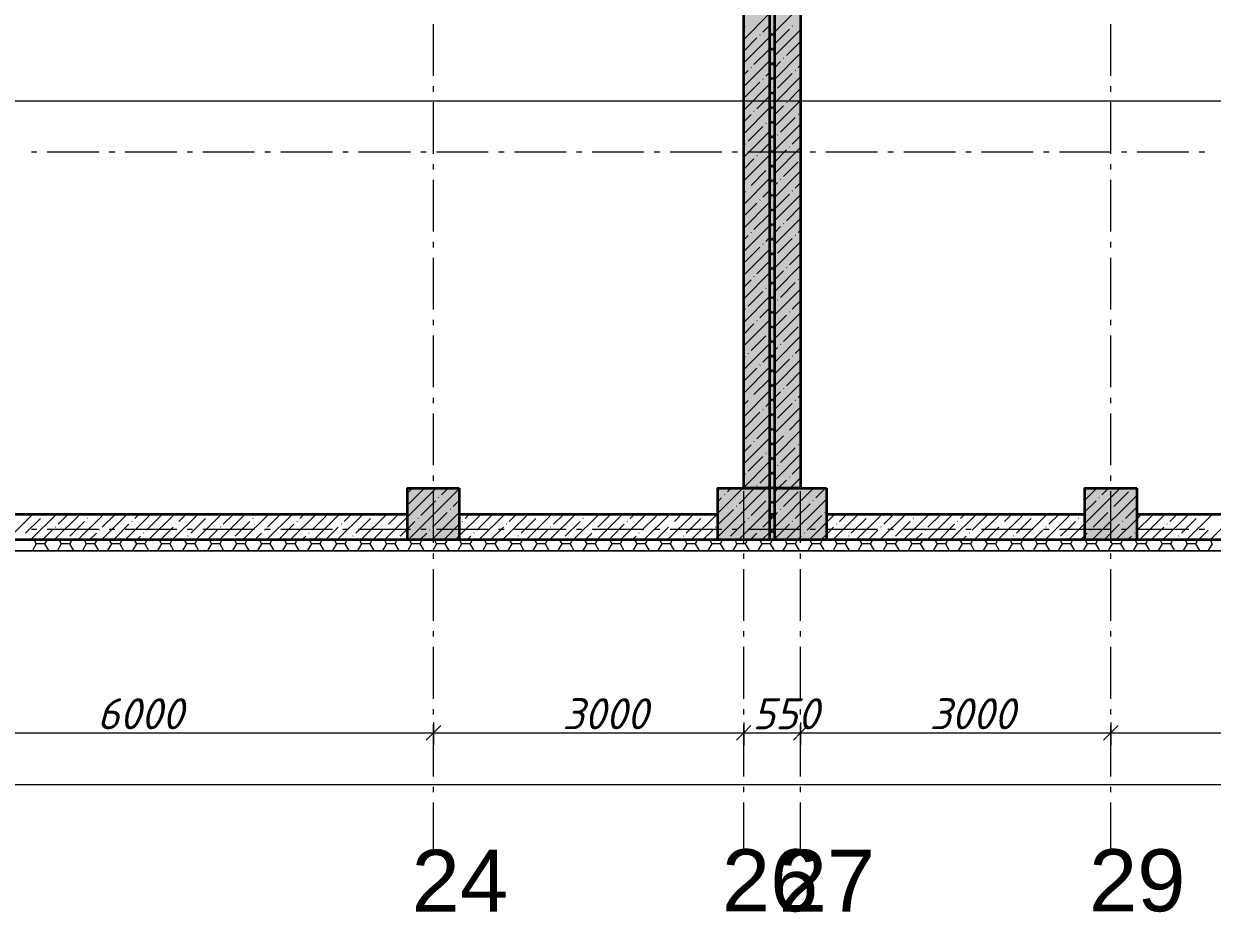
# Model space of a CAD drawing. Header units: millimetres. Extents: x -81576 to 1046824, y -248937 to 691537.
# Drawn here: x 130033 to 141525, y 532220 to 540815 of the extents above; entities that cross this region are included whole.
import ezdxf

# ---------------------------------------------------------------- set-up
doc = ezdxf.new("R2010")
doc.units = ezdxf.units.MM
doc.layers.add('PDF _Геометрия', color=7, linetype='Continuous', true_color=0x1d1d1d)
doc.layers.add('PDF _Сплошная заливка', color=7, linetype='Continuous', true_color=0xffffff)
doc.layers.add('PDF _Текст', color=7, linetype='Continuous')
doc.styles.add('PDF ArialMT', font='arial.ttf')
doc.styles.add('PDF ISOCPEUR Italic', font='isocpeui.ttf')

msp = doc.modelspace()

# ---------------------------------------------------------------- hatches: boundary and pattern name
at = {"layer": 'PDF _Сплошная заливка', "true_color": 0x636466, "transparency": 33554559}
for points in [[(137294.5, 535821.5), (137294.5, 543821.5), (137244.5, 543821.5), (137244.5, 535821.5)], [(137244.5, 536321.5), (137244.5, 543321.5), (136994.5, 543321.5), (136994.5, 536321.5)], [(137544.5, 536321.5), (137544.5, 543321.5), (137294.5, 543321.5), (137294.5, 536321.5)], [(133744.5, 535821.5), (134244.5, 535821.5), (134244.5, 536321.5), (133744.5, 536321.5)], [(136744.5, 535821.5), (137244.5, 535821.5), (137244.5, 536321.5), (136744.5, 536321.5)], [(137294.5, 535821.5), (137794.5, 535821.5), (137794.5, 536321.5), (137294.5, 536321.5)], [(140294.5, 535821.5), (140794.5, 535821.5), (140794.5, 536321.5), (140294.5, 536321.5)]]:
    msp.add_hatch(color=251, dxfattribs=at).paths.add_polyline_path(points)

# ---------------------------------------------------------------- linework, layer by layer
at = {"layer": 'PDF _Геометрия', "color": 7, "lineweight": 13}
for points in [[(96392.5, 555781.6), (96392.5, 535719.5), (175144.5, 535719.5)], [(175144.5, 535711.5), (96494.5, 535711.5)]]:
    msp.add_lwpolyline(points, dxfattribs=at)
at = {"layer": 'PDF _Геометрия', "color": 7, "lineweight": 9}
for points in [[(96492.5, 555781.6), (96492.5, 535819.5), (175144.5, 535819.5)], [(96494.5, 555781.6), (96494.5, 535821.5), (175144.5, 535821.5)], [(133994.5, 540309.6), (133994.5, 540809.6)], [(136994.5, 540309.6), (136994.5, 540809.6)], [(137544.5, 540309.6), (137544.5, 540809.6)], [(140544.5, 540309.6), (140544.5, 540809.6)], [(133994.5, 540156.7), (133994.5, 540209.6)], [(136994.5, 540156.7), (136994.5, 540209.6)], [(137544.5, 540156.7), (137544.5, 540209.6)], [(140544.5, 540156.7), (140544.5, 540209.6)], [(133994.5, 539556.7), (133994.5, 540056.7)], [(136994.5, 539556.7), (136994.5, 540056.7)], [(137544.5, 539556.7), (137544.5, 540056.7)], [(140544.5, 539556.7), (140544.5, 540056.7)], [(130159.4, 539571.5), (130106.5, 539571.5)], [(130759.4, 539571.5), (130259.4, 539571.5)], [(130912.4, 539571.5), (130859.4, 539571.5)], [(131512.4, 539571.5), (131012.4, 539571.5)], [(131665.3, 539571.5), (131612.4, 539571.5)], [(132265.3, 539571.5), (131765.3, 539571.5)], [(132418.2, 539571.5), (132365.3, 539571.5)], [(133018.2, 539571.5), (132518.2, 539571.5)], [(133171.1, 539571.5), (133118.2, 539571.5)], [(133771.1, 539571.5), (133271.1, 539571.5)], [(133924, 539571.5), (133871.1, 539571.5)], [(134524, 539571.5), (134024, 539571.5)], [(134676.9, 539571.5), (134624, 539571.5)], [(135276.9, 539571.5), (134776.9, 539571.5)], [(135429.9, 539571.5), (135377, 539571.5)], [(136029.9, 539571.5), (135529.9, 539571.5)], [(136182.8, 539571.5), (136129.9, 539571.5)], [(136782.8, 539571.5), (136282.8, 539571.5)], [(136935.7, 539571.5), (136882.8, 539571.5)], [(137535.7, 539571.5), (137035.7, 539571.5)], [(137688.6, 539571.5), (137635.7, 539571.5)], [(138288.6, 539571.5), (137788.6, 539571.5)], [(138441.5, 539571.5), (138388.6, 539571.5)], [(139041.5, 539571.5), (138541.5, 539571.5)], [(139194.5, 539571.5), (139141.5, 539571.5)], [(139794.5, 539571.5), (139294.5, 539571.5)], [(139947.4, 539571.5), (139894.5, 539571.5)], [(140547.4, 539571.5), (140047.4, 539571.5)], [(140700.3, 539571.5), (140647.4, 539571.5)], [(141300.3, 539571.5), (140800.3, 539571.5)], [(141453.2, 539571.5), (141400.3, 539571.5)], [(133994.5, 539403.7), (133994.5, 539456.7)], [(136994.5, 539403.7), (136994.5, 539456.7)], [(137544.5, 539403.7), (137544.5, 539456.7)], [(140544.5, 539403.7), (140544.5, 539456.7)], [(133994.5, 538803.7), (133994.5, 539303.7)], [(136994.5, 538803.7), (136994.5, 539303.7)], [(137544.5, 538803.7), (137544.5, 539303.7)], [(140544.5, 538803.7), (140544.5, 539303.7)], [(133994.5, 538650.8), (133994.5, 538703.7)], [(136994.5, 538650.8), (136994.5, 538703.7)], [(137544.5, 538650.8), (137544.5, 538703.7)], [(140544.5, 538650.8), (140544.5, 538703.7)], [(133994.5, 538050.8), (133994.5, 538550.8)], [(136994.5, 538050.8), (136994.5, 538550.8)], [(137544.5, 538050.8), (137544.5, 538550.8)], [(140544.5, 538050.8), (140544.5, 538550.8)], [(133994.5, 537897.9), (133994.5, 537950.8)], [(136994.5, 537897.9), (136994.5, 537950.8)], [(137544.5, 537897.9), (137544.5, 537950.8)], [(140544.5, 537897.9), (140544.5, 537950.8)], [(133994.5, 537297.9), (133994.5, 537797.9)], [(136994.5, 537297.9), (136994.5, 537797.9)], [(137544.5, 537297.9), (137544.5, 537797.9)], [(140544.5, 537297.9), (140544.5, 537797.9)], [(133994.5, 537145), (133994.5, 537197.9)], [(136994.5, 537145), (136994.5, 537197.9)], [(137544.5, 537145), (137544.5, 537197.9)], [(140544.5, 537145), (140544.5, 537197.9)], [(133994.5, 536545), (133994.5, 537045)], [(136994.5, 536545), (136994.5, 537045)], [(137544.5, 536545), (137544.5, 537045)], [(140544.5, 536545), (140544.5, 537045)], [(133994.5, 536392.1), (133994.5, 536445)], [(136994.5, 536392.1), (136994.5, 536445)], [(137544.5, 536392.1), (137544.5, 536445)], [(140544.5, 536392.1), (140544.5, 536445)], [(133994.5, 535792.1), (133994.5, 536292.1)], [(136994.5, 535792.1), (136994.5, 536292.1)], [(137544.5, 535792.1), (137544.5, 536292.1)], [(140544.5, 535792.1), (140544.5, 536292.1)], [(130159.4, 535921.5), (130106.5, 535921.5)], [(130759.4, 535921.5), (130259.4, 535921.5)], [(130912.4, 535921.5), (130859.4, 535921.5)], [(131512.4, 535921.5), (131012.4, 535921.5)], [(131665.3, 535921.5), (131612.4, 535921.5)], [(132265.3, 535921.5), (131765.3, 535921.5)], [(132418.2, 535921.5), (132365.3, 535921.5)], [(133018.2, 535921.5), (132518.2, 535921.5)], [(133171.1, 535921.5), (133118.2, 535921.5)], [(133771.1, 535921.5), (133271.1, 535921.5)], [(133924, 535921.5), (133871.1, 535921.5)], [(134524, 535921.5), (134024, 535921.5)], [(134676.9, 535921.5), (134624, 535921.5)], [(135276.9, 535921.5), (134776.9, 535921.5)], [(135429.9, 535921.5), (135377, 535921.5)], [(136029.9, 535921.5), (135529.9, 535921.5)], [(136182.8, 535921.5), (136129.9, 535921.5)], [(136782.8, 535921.5), (136282.8, 535921.5)], [(136935.7, 535921.5), (136882.8, 535921.5)], [(137535.7, 535921.5), (137035.7, 535921.5)], [(137688.6, 535921.5), (137635.7, 535921.5)], [(138288.6, 535921.5), (137788.6, 535921.5)], [(138441.5, 535921.5), (138388.6, 535921.5)], [(139041.5, 535921.5), (138541.5, 535921.5)], [(139194.5, 535921.5), (139141.5, 535921.5)], [(139794.5, 535921.5), (139294.5, 535921.5)], [(139947.4, 535921.5), (139894.5, 535921.5)], [(140547.4, 535921.5), (140047.4, 535921.5)], [(140700.3, 535921.5), (140647.4, 535921.5)], [(141300.3, 535921.5), (140800.3, 535921.5)], [(141453.2, 535921.5), (141400.3, 535921.5)], [(133994.5, 535639.2), (133994.5, 535692.1)], [(136994.5, 535639.2), (136994.5, 535692.1)], [(137544.5, 535639.2), (137544.5, 535692.1)], [(140544.5, 535639.2), (140544.5, 535692.1)], [(133994.5, 535039.2), (133994.5, 535539.2)], [(136994.5, 535039.2), (136994.5, 535539.2)], [(137544.5, 535039.2), (137544.5, 535539.2)], [(140544.5, 535039.2), (140544.5, 535539.2)], [(133994.5, 534886.2), (133994.5, 534939.2)], [(136994.5, 534886.2), (136994.5, 534939.2)], [(137544.5, 534886.2), (137544.5, 534939.2)], [(140544.5, 534886.2), (140544.5, 534939.2)], [(133994.5, 534286.2), (133994.5, 534786.2)], [(136994.5, 534286.2), (136994.5, 534786.2)], [(137544.5, 534286.2), (137544.5, 534786.2)], [(140544.5, 534286.2), (140544.5, 534786.2)], [(133994.5, 534133.3), (133994.5, 534186.2)], [(136994.5, 534133.3), (136994.5, 534186.2)], [(137544.5, 534133.3), (137544.5, 534186.2)], [(140544.5, 534133.3), (140544.5, 534186.2)], [(133994.5, 534054.5), (133994.5, 533955.5), (133994.5, 533835.5)], [(133994.5, 533533.3), (133994.5, 534033.3)], [(136994.5, 534054.5), (136994.5, 533955.5), (136994.5, 533835.5)], [(136994.5, 533533.3), (136994.5, 534033.3)], [(137544.5, 534054.5), (137544.5, 533955.5), (137544.5, 533835.5)], [(137544.5, 533533.3), (137544.5, 534033.3)], [(140544.5, 534054.5), (140544.5, 533955.5), (140544.5, 533835.5)], [(140544.5, 533533.3), (140544.5, 534033.3)], [(127994.5, 533955.5), (133994.5, 533955.5), (136994.5, 533955.5), (137544.5, 533955.5), (140544.5, 533955.5), (143544.5, 533955.5), (149544.5, 533955.5), (152544.5, 533955.5), (158544.5, 533955.5), (161544.5, 533955.5), (167544.5, 533955.5), (167894.5, 533955.5), (169994.5, 533955.5), (170544.5, 533955.5), (171094.5, 533955.5), (174094.5, 533955.5), (180244.5, 533955.5), (182644.5, 533955.5), (184594.5, 533955.5), (188044.5, 533955.5), (192294.5, 533955.5), (200214.5, 533955.5)], [(134064.5, 534025.5), (133994.5, 533955.5), (133924.5, 533885.5)], [(137064.5, 534025.5), (136994.5, 533955.5), (136924.5, 533885.5)], [(137614.5, 534025.5), (137544.5, 533955.5), (137474.5, 533885.5)], [(140614.5, 534025.5), (140544.5, 533955.5), (140474.5, 533885.5)], [(96474.5, 533457.4), (200214.5, 533457.4)], [(133994.5, 533380.4), (133994.5, 533433.3)], [(136994.5, 533380.4), (136994.5, 533433.3)], [(137544.5, 533380.4), (137544.5, 533433.3)], [(140544.5, 533380.4), (140544.5, 533433.3)], [(133994.5, 532820.1), (133994.5, 533280.4)], [(136994.5, 532820.1), (136994.5, 533280.4)], [(137544.5, 532820.1), (137544.5, 533280.4)], [(140544.5, 532820.1), (140544.5, 533280.4)]]:
    msp.add_lwpolyline(points, dxfattribs=at)
at = {"layer": 'PDF _Геометрия', "color": 7, "lineweight": 35}
for points in [[(175144.5, 535821.5), (104369.5, 535821.5), (96744.5, 535821.5), (96494.5, 535821.5), (96494.5, 543571.5), (96494.5, 546721.5), (96494.5, 547221.5), (96494.5, 547271.5), (96494.5, 547771.5), (96494.5, 555781.6)], [(128244.5, 536071.5), (133744.5, 536071.5)], [(134244.5, 536071.5), (136744.5, 536071.5)], [(137244.5, 536071.5), (137294.5, 536071.5)], [(137794.5, 536071.5), (140294.5, 536071.5)], [(140794.5, 536071.5), (143294.5, 536071.5)]]:
    msp.add_lwpolyline(points, dxfattribs=at)
at = {"layer": 'PDF _Геометрия', "color": 7, "lineweight": 13}
msp.add_lwpolyline([(137244.5, 543821.5), (137294.5, 543821.5), (137294.5, 535821.5), (137244.5, 535821.5)], close=True, dxfattribs=at)
at = {"layer": 'PDF _Геометрия', "color": 7, "lineweight": 35}
for points in [[(136994.5, 543321.5), (137244.5, 543321.5), (137244.5, 536321.5), (136994.5, 536321.5)], [(137294.5, 543321.5), (137544.5, 543321.5), (137544.5, 536321.5), (137294.5, 536321.5)], [(134244.5, 536321.5), (134244.5, 535821.5), (133744.5, 535821.5), (133744.5, 536321.5)], [(137244.5, 536321.5), (137244.5, 535821.5), (136744.5, 535821.5), (136744.5, 536321.5)], [(137794.5, 536321.5), (137794.5, 535821.5), (137294.5, 535821.5), (137294.5, 536321.5)], [(140794.5, 536321.5), (140794.5, 535821.5), (140294.5, 535821.5), (140294.5, 536321.5)]]:
    msp.add_lwpolyline(points, close=True, dxfattribs=at)
at = {"layer": 'PDF _Геометрия', "lineweight": 9}
for points in [[(137544.5, 540985.2), (137294.5, 540735.2)], [(137244.5, 540913.3), (136994.5, 540663.3)], [(137008.4, 540791.3), (136994.5, 540777.4)], [(137153.4, 540708.2), (137151, 540705.8)], [(137244.5, 540799.3), (137179.5, 540734.3)], [(137244.5, 540735.5), (137294.5, 540685.5)], [(137294.5, 540735.2), (137244.5, 540685.2)], [(137436.1, 540762.8), (137294.5, 540621.2)], [(137544.5, 540757.1), (137294.5, 540507.1)], [(137467, 540793.7), (137464.6, 540791.3)], [(137244.5, 540685.2), (136994.5, 540435.2)], [(137122.5, 540677.3), (136994.5, 540549.3)], [(137244.5, 540594.1), (137294.5, 540544.1)], [(137294.5, 540593.7), (137244.5, 540543.7)], [(137544.5, 540643.1), (137407.6, 540506.2)], [(137236.5, 540563.2), (137094, 540420.7)], [(137544.5, 540529), (137294.5, 540279)], [(137381.5, 540480.1), (137379.1, 540477.7)], [(137244.5, 540457.1), (136994.5, 540207.1)], [(137036.9, 540363.6), (136994.5, 540321.2)], [(137067.8, 540394.5), (137065.4, 540392.1)], [(137244.5, 540452.7), (137294.5, 540402.7)], [(137294.5, 540452.3), (137244.5, 540402.3)], [(137350.6, 540449.2), (137294.5, 540393.1)], [(137495.5, 540366), (137493.1, 540363.6)], [(137544.5, 540415), (137521.6, 540392.1)], [(137151, 540249.6), (137008.4, 540107)], [(137181.9, 540280.5), (137179.5, 540278.1)], [(137244.5, 540343.1), (137208, 540306.6)], [(137244.5, 540311.3), (137294.5, 540261.3)], [(137294.5, 540310.9), (137244.5, 540260.9)], [(137544.5, 540300.9), (137294.5, 540050.9)], [(137464.6, 540335.1), (137322.1, 540192.6)], [(137244.5, 540229), (136994.5, 539979)], [(137244.5, 540169.8), (137294.5, 540119.8)], [(137294.5, 540169.5), (137244.5, 540119.5)], [(137295.9, 540166.4), (137294.5, 540165)], [(137544.5, 540186.9), (137436.1, 540078.5)], [(137244.5, 540115), (137122.5, 539993)], [(137244.5, 540028.4), (137294.5, 539978.4)], [(137294.5, 540028.1), (137244.5, 539978.1)], [(137544.5, 540072.8), (137294.5, 539822.8)], [(137379.1, 540021.5), (137294.5, 539936.9)], [(137410, 540052.4), (137407.6, 540050)], [(137244.5, 540000.9), (136994.5, 539750.9)], [(137065.4, 539935.9), (136994.5, 539865)], [(137096.3, 539966.8), (137094, 539964.5)], [(137493.1, 539907.4), (137350.6, 539764.9)], [(137524, 539938.3), (137521.6, 539935.9)], [(137179.5, 539821.9), (137036.9, 539679.3)], [(137210.4, 539852.8), (137208, 539850.4)], [(137244.5, 539886.9), (137236.5, 539878.9)], [(137244.5, 539887), (137294.5, 539837)], [(137294.5, 539886.6), (137244.5, 539836.6)], [(137544.5, 539844.7), (137294.5, 539594.7)], [(137244.5, 539772.8), (136994.5, 539522.8)], [(137244.5, 539745.6), (137294.5, 539695.6)], [(137294.5, 539745.2), (137244.5, 539695.2)], [(137324.4, 539738.7), (137322.1, 539736.4)], [(137544.5, 539730.7), (137464.6, 539650.8)], [(137010.8, 539653.2), (137008.4, 539650.8)], [(137244.5, 539658.8), (137151, 539565.3)], [(137244.5, 539604.2), (137294.5, 539554.2)], [(137294.5, 539603.8), (137244.5, 539553.8)], [(137544.5, 539616.6), (137294.5, 539366.6)], [(137407.6, 539593.8), (137294.5, 539480.7)], [(137438.5, 539624.7), (137436.1, 539622.3)], [(137244.5, 539544.7), (136994.5, 539294.7)], [(137094, 539508.3), (136994.5, 539408.8)], [(137124.8, 539539.1), (137122.5, 539536.8)], [(137244.5, 539462.7), (137294.5, 539412.7)], [(137294.5, 539462.4), (137244.5, 539412.4)], [(137521.6, 539479.8), (137379.1, 539337.2)], [(137244.5, 539316.6), (136994.5, 539066.6)], [(137208, 539394.2), (137065.4, 539251.7)], [(137238.9, 539425.1), (137236.5, 539422.7)], [(137244.5, 539321.3), (137294.5, 539271.3)], [(137294.5, 539320.9), (137244.5, 539270.9)], [(137544.5, 539388.5), (137294.5, 539138.5)], [(137039.3, 539225.5), (137036.9, 539223.1)], [(137244.5, 539202.6), (137179.5, 539137.6)], [(137322.1, 539280.2), (137294.5, 539252.6)], [(137352.9, 539311), (137350.6, 539308.7)], [(137544.5, 539274.5), (137493.1, 539223.1)], [(137008.4, 539194.6), (136994.5, 539180.7)], [(137244.5, 539088.5), (136994.5, 538838.5)], [(137153.4, 539111.5), (137151, 539109.1)], [(137244.5, 539179.9), (137294.5, 539129.9)], [(137294.5, 539179.5), (137244.5, 539129.5)], [(137436.1, 539166.1), (137294.5, 539024.5)], [(137544.5, 539160.4), (137294.5, 538910.4)], [(137467, 539197), (137464.6, 539194.6)], [(137122.5, 539080.6), (136994.5, 538952.6)], [(137244.5, 539038.5), (137294.5, 538988.5)], [(137294.5, 539038.1), (137244.5, 538988.1)], [(137544.5, 539046.4), (137407.6, 538909.5)], [(137244.5, 538860.4), (136994.5, 538610.4)], [(137236.5, 538966.5), (137094, 538824)], [(137244.5, 538897.1), (137294.5, 538847.1)], [(137294.5, 538896.7), (137244.5, 538846.7)], [(137544.5, 538932.3), (137294.5, 538682.3)], [(137381.5, 538883.4), (137379.1, 538881)], [(137036.9, 538766.9), (136994.5, 538724.5)], [(137067.8, 538797.8), (137065.4, 538795.5)], [(137244.5, 538746.4), (137208, 538709.9)], [(137244.5, 538755.6), (137294.5, 538705.6)], [(137294.5, 538755.3), (137244.5, 538705.3)], [(137350.6, 538852.5), (137294.5, 538796.4)], [(137495.5, 538769.3), (137493.1, 538766.9)], [(137544.5, 538818.3), (137521.6, 538795.5)], [(137244.5, 538632.3), (136994.5, 538382.3)], [(137151, 538652.9), (137008.4, 538510.3)], [(137181.9, 538683.8), (137179.5, 538681.4)], [(137544.5, 538704.2), (137294.5, 538454.2)], [(137464.6, 538738.4), (137322.1, 538595.9)], [(137244.5, 538518.3), (137122.5, 538396.3)], [(137244.5, 538614.2), (137294.5, 538564.2)], [(137294.5, 538613.8), (137244.5, 538563.8)], [(137295.9, 538569.7), (137294.5, 538568.3)], [(137544.5, 538590.2), (137436.1, 538481.8)], [(137244.5, 538404.2), (136994.5, 538154.2)], [(137244.5, 538472.8), (137294.5, 538422.8)], [(137294.5, 538472.4), (137244.5, 538422.4)], [(137544.5, 538476.1), (137294.5, 538226.1)], [(137379.1, 538424.8), (137294.5, 538340.2)], [(137410, 538455.7), (137407.6, 538453.3)], [(137065.4, 538339.3), (136994.5, 538268.3)], [(137096.3, 538370.1), (137094, 538367.8)], [(137244.5, 538290.2), (137236.5, 538282.2)], [(137244.5, 538331.4), (137294.5, 538281.4)], [(137294.5, 538331), (137244.5, 538281)], [(137493.1, 538310.7), (137350.6, 538168.2)], [(137524, 538341.6), (137521.6, 538339.3)], [(137244.5, 538176.1), (136994.5, 537926.1)], [(137179.5, 538225.2), (137036.9, 538082.6)], [(137210.4, 538256.1), (137208, 538253.7)], [(137244.5, 538189.9), (137294.5, 538140)], [(137294.5, 538189.6), (137244.5, 538139.6)], [(137544.5, 538248), (137294.5, 537998)], [(137010.8, 538056.5), (137008.4, 538054.1)], [(137244.5, 538062.1), (137151, 537968.6)], [(137324.4, 538142), (137322.1, 538139.7)], [(137544.5, 538134), (137464.6, 538054.1)], [(137244.5, 537948), (136994.5, 537698)], [(137124.8, 537942.5), (137122.5, 537940.1)], [(137244.5, 538048.5), (137294.5, 537998.5)], [(137294.5, 538048.2), (137244.5, 537998.2)], [(137544.5, 538019.9), (137294.5, 537769.9)], [(137407.6, 537997.1), (137294.5, 537884)], [(137438.5, 538028), (137436.1, 538025.6)], [(137094, 537911.6), (136994.5, 537812.1)], [(137238.9, 537828.4), (137236.5, 537826)], [(137244.5, 537907.1), (137294.5, 537857.1)], [(137294.5, 537906.7), (137244.5, 537856.7)], [(137521.6, 537883.1), (137379.1, 537740.5)], [(137244.5, 537719.9), (136994.5, 537469.9)], [(137208, 537797.5), (137065.4, 537655)], [(137244.5, 537765.7), (137294.5, 537715.7)], [(137294.5, 537765.3), (137244.5, 537715.3)], [(137544.5, 537791.9), (137294.5, 537541.9)], [(137352.9, 537714.4), (137350.6, 537712)], [(137008.4, 537597.9), (136994.5, 537584)], [(137039.3, 537628.8), (137036.9, 537626.4)], [(137244.5, 537605.9), (137179.5, 537540.9)], [(137244.5, 537624.3), (137294.5, 537574.3)], [(137294.5, 537623.9), (137244.5, 537573.9)], [(137322.1, 537683.5), (137294.5, 537655.9)], [(137467, 537600.3), (137464.6, 537597.9)], [(137544.5, 537677.8), (137493.1, 537626.4)], [(137244.5, 537491.9), (136994.5, 537241.9)], [(137122.5, 537483.9), (136994.5, 537355.9)], [(137153.4, 537514.8), (137151, 537512.4)], [(137244.5, 537482.8), (137294.5, 537432.8)], [(137294.5, 537482.5), (137244.5, 537432.5)], [(137436.1, 537569.4), (137294.5, 537427.8)], [(137544.5, 537563.8), (137294.5, 537313.8)], [(137236.5, 537369.8), (137094, 537227.3)], [(137544.5, 537449.7), (137407.6, 537312.8)], [(137244.5, 537263.8), (136994.5, 537013.8)], [(137244.5, 537341.4), (137294.5, 537291.4)], [(137294.5, 537341), (137244.5, 537291)], [(137544.5, 537335.7), (137294.5, 537085.7)], [(137350.6, 537255.8), (137294.5, 537199.7)], [(137381.5, 537286.7), (137379.1, 537284.3)], [(137036.9, 537170.3), (136994.5, 537127.8)], [(137067.8, 537201.1), (137065.4, 537198.8)], [(137244.5, 537149.7), (137208, 537113.2)], [(137244.5, 537200), (137294.5, 537150)], [(137294.5, 537199.6), (137244.5, 537149.6)], [(137464.6, 537141.7), (137322.1, 536999.2)], [(137495.5, 537172.6), (137493.1, 537170.3)], [(137544.5, 537221.6), (137521.6, 537198.8)], [(137244.5, 537035.7), (136994.5, 536785.7)], [(137151, 537056.2), (137008.4, 536913.6)], [(137181.9, 537087.1), (137179.5, 537084.7)], [(137244.5, 537058.6), (137294.5, 537008.6)], [(137294.5, 537058.2), (137244.5, 537008.2)], [(137544.5, 537107.6), (137294.5, 536857.6)], [(137244.5, 536921.6), (137122.5, 536799.6)], [(137244.5, 536917.2), (137294.5, 536867.2)], [(137294.5, 536916.8), (137244.5, 536866.8)], [(137295.9, 536973), (137294.5, 536971.6)], [(137544.5, 536993.5), (137436.1, 536885.1)], [(137244.5, 536807.6), (136994.5, 536557.6)], [(137544.5, 536879.5), (137294.5, 536629.5)], [(137379.1, 536828.1), (137294.5, 536743.5)], [(137410, 536859), (137407.6, 536856.6)], [(137065.4, 536742.6), (136994.5, 536671.6)], [(137096.3, 536773.4), (137094, 536771.1)], [(137244.5, 536693.5), (137236.5, 536685.5)], [(137244.5, 536775.7), (137294.5, 536725.7)], [(137294.5, 536775.4), (137244.5, 536725.4)], [(137493.1, 536714.1), (137350.6, 536571.5)], [(137524, 536744.9), (137521.6, 536742.6)], [(137244.5, 536579.5), (136994.5, 536329.5)], [(137179.5, 536628.5), (137036.9, 536486)], [(137210.4, 536659.4), (137208, 536657)], [(137244.5, 536634.3), (137294.5, 536584.3)], [(137294.5, 536633.9), (137244.5, 536583.9)], [(137544.5, 536651.4), (137294.5, 536401.4)], [(137010.8, 536459.8), (137008.4, 536457.4)], [(137244.5, 536465.4), (137151, 536371.9)], [(137244.5, 536492.9), (137294.5, 536442.9)], [(137294.5, 536492.5), (137244.5, 536442.5)], [(137324.4, 536545.4), (137322.1, 536543)], [(137544.5, 536537.3), (137464.6, 536457.4)], [(137244.5, 536351.4), (137214.7, 536321.5), (136744.5, 535851.4), (136714.7, 535821.5)], [(137124.8, 536345.8), (137122.5, 536343.4)], [(137244.5, 536351.5), (137294.5, 536301.5)], [(137294.5, 536351.1), (137244.5, 536301.1)], [(137544.5, 536423.3), (137442.8, 536321.5), (137294.5, 536173.3)], [(137407.6, 536400.4), (137328.7, 536321.5), (137294.5, 536287.3)], [(137438.5, 536431.3), (137436.1, 536428.9)], [(134021.3, 536321.5), (133744.5, 536044.7), (133521.3, 535821.5)], [(133793.2, 536321.5), (133744.5, 536272.8)], [(134244.5, 536316.6), (133749.4, 535821.5)], [(133900.6, 536314.9), (133758, 536172.3)], [(134045.5, 536231.7), (134043.1, 536229.3)], [(134135.3, 536321.5), (134071.7, 536257.9)], [(136758.5, 536321.5), (136744.5, 536307.6)], [(136986.6, 536321.5), (136744.5, 536079.5)], [(136780.3, 536229.3), (136744.5, 536193.5)], [(136811.2, 536260.2), (136808.8, 536257.9)], [(136872.5, 536321.5), (136837.3, 536286.4)], [(137094, 536314.9), (136951.4, 536172.3)], [(137670.9, 536321.5), (137294.5, 535945.2), (137244.5, 535895.2), (137170.9, 535821.5)], [(137238.9, 536231.7), (137236.5, 536229.3)], [(137521.6, 536286.4), (137379.1, 536143.8)], [(137794.5, 536217.1), (137399, 535821.5)], [(137552.5, 536317.3), (137550.2, 536314.9)], [(137784.9, 536321.5), (137692.7, 536229.3)], [(140636.1, 536321.5), (140294.5, 535979.9), (140136.1, 535821.5)], [(140408, 536321.5), (140294.5, 536208)], [(140794.5, 536251.8), (140364.2, 535821.5)], [(140432.3, 536231.7), (140429.9, 536229.3)], [(140522.1, 536321.5), (140458.4, 536257.9)], [(140715, 536286.4), (140572.5, 536143.8)], [(140745.9, 536317.3), (140743.5, 536314.9)], [(134014.6, 536200.8), (133872.1, 536058.3)], [(134159.6, 536117.7), (134157.2, 536115.3)], [(134244.5, 536202.6), (134185.7, 536143.8)], [(136894.4, 536115.3), (136751.8, 535972.7)], [(136925.3, 536146.2), (136922.9, 536143.8)], [(137244.5, 536123.3), (136942.8, 535821.5)], [(137208, 536200.8), (137065.4, 536058.3)], [(137244.5, 536210.1), (137294.5, 536160)], [(137294.5, 536209.7), (137244.5, 536159.7)], [(137352.9, 536117.7), (137350.6, 536115.3)], [(137635.7, 536172.3), (137493.1, 536029.8)], [(137666.6, 536203.2), (137664.2, 536200.8)], [(140401.4, 536200.8), (140294.5, 536093.9)], [(140546.3, 536117.7), (140544, 536115.3)], [(140794.5, 536137.7), (140686.5, 536029.8)], [(130121.7, 536071.5), (129871.7, 535821.5)], [(130194, 536029.8), (130051.4, 535887.2)], [(130349.8, 536071.5), (130099.8, 535821.5)], [(130224.9, 536060.6), (130222.5, 536058.3)], [(130577.9, 536071.5), (130327.9, 535821.5)], [(130463.9, 536071.5), (130365, 535972.7)], [(130621.7, 536001.2), (130479.1, 535858.7)], [(130806, 536071.5), (130556, 535821.5)], [(130652.5, 536032.1), (130650.2, 536029.8)], [(130692, 536071.5), (130678.7, 536058.3)], [(131034.1, 536071.5), (130784.1, 535821.5)], [(130920.1, 536071.5), (130792.7, 535944.2)], [(131262.2, 536071.5), (131012.2, 535821.5)], [(131080.2, 536003.6), (131077.9, 536001.2)], [(131148.2, 536071.5), (131106.4, 536029.8)], [(131363, 536058.3), (131220.4, 535915.7)], [(131490.3, 536071.5), (131240.3, 535821.5)], [(131718.4, 536071.5), (131468.4, 535821.5)], [(131604.3, 536071.5), (131534.1, 536001.2)], [(131790.7, 536029.8), (131648.1, 535887.2)], [(131946.5, 536071.5), (131696.5, 535821.5)], [(131821.5, 536060.6), (131819.2, 536058.3)], [(132174.6, 536071.5), (131924.6, 535821.5)], [(132060.5, 536071.5), (131961.7, 535972.7)], [(132218.4, 536001.2), (132075.8, 535858.7)], [(132402.7, 536071.5), (132152.7, 535821.5)], [(132249.2, 536032.1), (132246.9, 536029.8)], [(132288.6, 536071.5), (132275.4, 536058.3)], [(132630.8, 536071.5), (132380.8, 535821.5)], [(132516.7, 536071.5), (132389.4, 535944.2)], [(132858.9, 536071.5), (132608.9, 535821.5)], [(132676.9, 536003.6), (132674.5, 536001.2)], [(132744.8, 536071.5), (132703.1, 536029.8)], [(132959.7, 536058.3), (132817.1, 535915.7)], [(133087, 536071.5), (132837, 535821.5)], [(133315.1, 536071.5), (133065.1, 535821.5)], [(133201, 536071.5), (133130.7, 536001.2)], [(133387.4, 536029.8), (133244.8, 535887.2)], [(133543.2, 536071.5), (133293.2, 535821.5)], [(133418.2, 536060.6), (133415.9, 536058.3)], [(133657.2, 536071.5), (133558.4, 535972.7)], [(133815, 536001.2), (133744.5, 535930.7), (133672.5, 535858.7)], [(133845.9, 536032.1), (133843.6, 536029.8)], [(134244.5, 536088.5), (133977.5, 535821.5)], [(134128.7, 536086.8), (133986.1, 535944.2)], [(134455.6, 536071.5), (134244.5, 535860.4), (134205.6, 535821.5)], [(134273.6, 536003.6), (134271.2, 536001.2)], [(134341.5, 536071.5), (134299.8, 536029.8)], [(134556.4, 536058.3), (134413.8, 535915.7)], [(134683.7, 536071.5), (134433.7, 535821.5)], [(134911.8, 536071.5), (134661.8, 535821.5)], [(134797.7, 536071.5), (134727.4, 536001.2)], [(134984, 536029.8), (134841.5, 535887.2)], [(135139.9, 536071.5), (134889.9, 535821.5)], [(135014.9, 536060.6), (135012.6, 536058.3)], [(135368, 536071.5), (135118, 535821.5)], [(135253.9, 536071.5), (135155.1, 535972.7)], [(135411.7, 536001.2), (135269.2, 535858.7)], [(135596.1, 536071.5), (135346.1, 535821.5)], [(135442.6, 536032.1), (135440.2, 536029.8)], [(135482, 536071.5), (135468.8, 536058.3)], [(135824.2, 536071.5), (135574.2, 535821.5)], [(135710.1, 536071.5), (135582.8, 535944.2)], [(136052.3, 536071.5), (135802.3, 535821.5)], [(135870.3, 536003.6), (135867.9, 536001.2)], [(135938.2, 536071.5), (135896.4, 536029.8)], [(136153.1, 536058.3), (136010.5, 535915.7)], [(136280.4, 536071.5), (136030.4, 535821.5)], [(136508.5, 536071.5), (136258.5, 535821.5)], [(136394.4, 536071.5), (136324.1, 536001.2)], [(136580.7, 536029.8), (136438.2, 535887.2)], [(136736.6, 536071.5), (136486.6, 535821.5)], [(136611.6, 536060.6), (136609.2, 536058.3)], [(137008.4, 536001.2), (136865.9, 535858.7)], [(137039.3, 536032.1), (137036.9, 536029.8)], [(137322.1, 536086.8), (137294.5, 536059.2), (137244.5, 536009.2), (137179.5, 535944.2)], [(137244.5, 536068.6), (137294.5, 536018.6)], [(137294.5, 536068.3), (137244.5, 536018.3)], [(137467, 536003.6), (137464.6, 536001.2)], [(137749.7, 536058.3), (137607.2, 535915.7)], [(137877.1, 536071.5), (137794.5, 535989), (137627.1, 535821.5)], [(137780.6, 536089.2), (137778.3, 536086.8)], [(138105.2, 536071.5), (137855.2, 535821.5)], [(137991.1, 536071.5), (137920.8, 536001.2)], [(138177.4, 536029.8), (138034.9, 535887.2)], [(138333.3, 536071.5), (138083.3, 535821.5)], [(138208.3, 536060.6), (138205.9, 536058.3)], [(138561.4, 536071.5), (138311.4, 535821.5)], [(138447.3, 536071.5), (138348.5, 535972.7)], [(138605.1, 536001.2), (138462.6, 535858.7)], [(138789.5, 536071.5), (138539.5, 535821.5)], [(138636, 536032.1), (138633.6, 536029.8)], [(138675.4, 536071.5), (138662.1, 536058.3)], [(139017.6, 536071.5), (138767.6, 535821.5)], [(138903.5, 536071.5), (138776.2, 535944.2)], [(139245.7, 536071.5), (138995.7, 535821.5)], [(139063.7, 536003.6), (139061.3, 536001.2)], [(139131.6, 536071.5), (139089.8, 536029.8)], [(139346.4, 536058.3), (139203.9, 535915.7)], [(139473.8, 536071.5), (139223.8, 535821.5)], [(139701.8, 536071.5), (139451.8, 535821.5)], [(139587.8, 536071.5), (139517.5, 536001.2)], [(139774.1, 536029.8), (139631.6, 535887.2)], [(139929.9, 536071.5), (139679.9, 535821.5)], [(139805, 536060.6), (139802.6, 536058.3)], [(140158, 536071.5), (139908, 535821.5)], [(140044, 536071.5), (139945.2, 535972.7)], [(140201.8, 536001.2), (140059.2, 535858.7)], [(140232.7, 536032.1), (140230.3, 536029.8)], [(140272.1, 536071.5), (140258.8, 536058.3)], [(140515.4, 536086.8), (140372.9, 535944.2)], [(140842.3, 536071.5), (140794.5, 536023.7), (140592.3, 535821.5)], [(140660.4, 536003.6), (140658, 536001.2)], [(140943.1, 536058.3), (140800.6, 535915.7)], [(141070.4, 536071.5), (140820.4, 535821.5)], [(141298.5, 536071.5), (141048.5, 535821.5)], [(141184.5, 536071.5), (141114.2, 536001.2)], [(141370.8, 536029.8), (141228.2, 535887.2)], [(141526.6, 536071.5), (141276.6, 535821.5)], [(141401.7, 536060.6), (141399.3, 536058.3)], [(141754.7, 536071.5), (141504.7, 535821.5)], [(130308, 535915.7), (130213.9, 535821.5)], [(130338.9, 535946.6), (130336.5, 535944.2)], [(130735.7, 535887.2), (130670.1, 535821.5)], [(130766.6, 535918.1), (130764.2, 535915.7)], [(131049.3, 535972.7), (130906.8, 535830.2)], [(131194.3, 535889.6), (131191.9, 535887.2)], [(131477, 535944.2), (131354.3, 535821.5)], [(131507.9, 535975.1), (131505.5, 535972.7)], [(131904.7, 535915.7), (131810.5, 535821.5)], [(131935.6, 535946.6), (131933.2, 535944.2)], [(132332.4, 535887.2), (132266.7, 535821.5)], [(132363.3, 535918.1), (132360.9, 535915.7)], [(132646, 535972.7), (132503.5, 535830.2)], [(132791, 535889.6), (132788.6, 535887.2)], [(133073.7, 535944.2), (132951, 535821.5)], [(133104.6, 535975.1), (133102.2, 535972.7)], [(133501.4, 535915.7), (133407.2, 535821.5)], [(133532.3, 535946.6), (133529.9, 535944.2)], [(133929.1, 535887.2), (133863.4, 535821.5)], [(133960, 535918.1), (133957.6, 535915.7)], [(134242.7, 535972.7), (134100.2, 535830.2)], [(134387.7, 535889.6), (134385.3, 535887.2)], [(134670.4, 535944.2), (134547.7, 535821.5)], [(134701.3, 535975.1), (134698.9, 535972.7)], [(135098.1, 535915.7), (135003.9, 535821.5)], [(135129, 535946.6), (135126.6, 535944.2)], [(135525.8, 535887.2), (135460.1, 535821.5)], [(135556.7, 535918.1), (135554.3, 535915.7)], [(135839.4, 535972.7), (135696.9, 535830.2)], [(135984.3, 535889.6), (135982, 535887.2)], [(136267.1, 535944.2), (136144.4, 535821.5)], [(136298, 535975.1), (136295.6, 535972.7)], [(136694.8, 535915.7), (136600.6, 535821.5)], [(136725.7, 535946.6), (136723.3, 535944.2)], [(137122.5, 535887.2), (137056.8, 535821.5)], [(137153.4, 535918.1), (137151, 535915.7)], [(137244.5, 535927.2), (137294.5, 535877.2)], [(137294.5, 535926.8), (137244.5, 535876.8)], [(137436.1, 535972.7), (137294.5, 535831.1)], [(137581, 535889.6), (137578.7, 535887.2)], [(137863.8, 535944.2), (137794.5, 535874.9), (137741.1, 535821.5)], [(137894.7, 535975.1), (137892.3, 535972.7)], [(138291.5, 535915.7), (138197.3, 535821.5)], [(138322.4, 535946.6), (138320, 535944.2)], [(138719.2, 535887.2), (138653.5, 535821.5)], [(138750, 535918.1), (138747.7, 535915.7)], [(139032.8, 535972.7), (138890.2, 535830.2)], [(139177.7, 535889.6), (139175.4, 535887.2)], [(139460.5, 535944.2), (139337.8, 535821.5)], [(139491.4, 535975.1), (139489, 535972.7)], [(139888.2, 535915.7), (139794, 535821.5)], [(139919.1, 535946.6), (139916.7, 535944.2)], [(140315.9, 535887.2), (140294.5, 535865.8), (140250.2, 535821.5)], [(140346.7, 535918.1), (140344.4, 535915.7)], [(140629.5, 535972.7), (140486.9, 535830.2)], [(140774.4, 535889.6), (140772, 535887.2)], [(141057.2, 535944.2), (140934.5, 535821.5)], [(141088.1, 535975.1), (141085.7, 535972.7)], [(141484.9, 535915.7), (141390.7, 535821.5)], [(141515.7, 535946.6), (141513.4, 535944.2)], [(130154.1, 535785), (130116.3, 535719.5)], [(130134.1, 535819.5), (130154.1, 535785)], [(130234.7, 535785), (130154.1, 535785)], [(130254.7, 535819.5), (130234.7, 535785)], [(130234.7, 535785), (130272.5, 535719.5)], [(130396, 535785), (130358.3, 535719.5)], [(130376.1, 535819.5), (130396, 535785)], [(130476.7, 535785), (130396, 535785)], [(130453, 535832.5), (130450.6, 535830.2)], [(130496.6, 535819.5), (130476.7, 535785)], [(130476.7, 535785), (130514.4, 535719.5)], [(130638, 535785), (130600.2, 535719.5)], [(130618, 535819.5), (130638, 535785)], [(130718.6, 535785), (130638, 535785)], [(130738.6, 535819.5), (130718.6, 535785)], [(130718.6, 535785), (130756.4, 535719.5)], [(130879.9, 535785), (130842.1, 535719.5)], [(130859.9, 535819.5), (130879.9, 535785)], [(130960.5, 535785), (130879.9, 535785)], [(130980.5, 535819.5), (130960.5, 535785)], [(130960.5, 535785), (130998.3, 535719.5)], [(131121.8, 535785), (131084.1, 535719.5)], [(131101.9, 535819.5), (131121.8, 535785)], [(131202.5, 535785), (131121.8, 535785)], [(131163.4, 535858.7), (131126.2, 535821.5)], [(131222.4, 535819.5), (131202.5, 535785)], [(131202.5, 535785), (131240.2, 535719.5)], [(131363.8, 535785), (131326, 535719.5)], [(131343.8, 535819.5), (131363.8, 535785)], [(131444.4, 535785), (131363.8, 535785)], [(131464.4, 535819.5), (131444.4, 535785)], [(131444.4, 535785), (131482.2, 535719.5)], [(131605.7, 535785), (131567.9, 535719.5)], [(131591.1, 535830.2), (131582.4, 535821.5)], [(131585.7, 535819.5), (131605.7, 535785)], [(131686.4, 535785), (131605.7, 535785)], [(131622, 535861.1), (131619.6, 535858.7)], [(131706.3, 535819.5), (131686.3, 535785)], [(131686.3, 535785), (131724.1, 535719.5)], [(131847.6, 535785), (131809.9, 535719.5)], [(131827.7, 535819.5), (131847.6, 535785)], [(131928.3, 535785), (131847.6, 535785)], [(131948.2, 535819.5), (131928.3, 535785)], [(131928.3, 535785), (131966, 535719.5)], [(132049.6, 535832.5), (132047.3, 535830.2)], [(132089.6, 535785), (132051.8, 535719.5)], [(132069.6, 535819.5), (132089.6, 535785)], [(132170.2, 535785), (132089.6, 535785)], [(132190.2, 535819.5), (132170.2, 535785)], [(132170.2, 535785), (132208, 535719.5)], [(132331.5, 535785), (132293.7, 535719.5)], [(132311.5, 535819.5), (132331.5, 535785)], [(132412.2, 535785), (132331.5, 535785)], [(132432.1, 535819.5), (132412.2, 535785)], [(132412.2, 535785), (132449.9, 535719.5)], [(132573.4, 535785), (132535.7, 535719.5)], [(132553.5, 535819.5), (132573.4, 535785)], [(132654.1, 535785), (132573.4, 535785)], [(132674, 535819.5), (132654.1, 535785)], [(132654.1, 535785), (132691.9, 535719.5)], [(132760.1, 535858.7), (132722.9, 535821.5)], [(132815.4, 535785), (132777.6, 535719.5)], [(132795.4, 535819.5), (132815.4, 535785)], [(132896, 535785), (132815.4, 535785)], [(132916, 535819.5), (132896, 535785)], [(132896, 535785), (132933.8, 535719.5)], [(133057.3, 535785), (133019.5, 535719.5)], [(133037.3, 535819.5), (133057.3, 535785)], [(133138, 535785), (133057.3, 535785)], [(133157.9, 535819.5), (133138, 535785)], [(133138, 535785), (133175.7, 535719.5)], [(133187.8, 535830.2), (133179.1, 535821.5)], [(133218.7, 535861.1), (133216.3, 535858.7)], [(133299.2, 535785), (133261.5, 535719.5)], [(133279.3, 535819.5), (133299.2, 535785)], [(133379.9, 535785), (133299.3, 535785)], [(133399.9, 535819.5), (133379.9, 535785)], [(133379.9, 535785), (133417.7, 535719.5)], [(133541.2, 535785), (133503.4, 535719.5)], [(133521.2, 535819.5), (133541.2, 535785)], [(133621.8, 535785), (133541.2, 535785)], [(133641.8, 535819.5), (133621.8, 535785)], [(133621.8, 535785), (133659.6, 535719.5)], [(133646.3, 535832.5), (133644, 535830.2)], [(133783.1, 535785), (133745.3, 535719.5)], [(133763.1, 535819.5), (133783.1, 535785)], [(133863.8, 535785), (133783.1, 535785)], [(133883.7, 535819.5), (133863.8, 535785)], [(133863.8, 535785), (133901.5, 535719.5)], [(134025.1, 535785), (133987.3, 535719.5)], [(134005.1, 535819.5), (134025.1, 535785)], [(134105.7, 535785), (134025.1, 535785)], [(134125.7, 535819.5), (134105.7, 535785)], [(134105.7, 535785), (134143.5, 535719.5)], [(134267, 535785), (134229.2, 535719.5)], [(134247, 535819.5), (134267, 535785)], [(134347.6, 535785), (134267, 535785)], [(134356.8, 535858.7), (134319.6, 535821.5)], [(134367.6, 535819.5), (134347.6, 535785)], [(134347.6, 535785), (134385.4, 535719.5)], [(134508.9, 535785), (134471.1, 535719.5)], [(134489, 535819.5), (134508.9, 535785)], [(134589.6, 535785), (134508.9, 535785)], [(134609.5, 535819.5), (134589.6, 535785)], [(134589.6, 535785), (134627.3, 535719.5)], [(134750.9, 535785), (134713.1, 535719.5)], [(134730.9, 535819.5), (134750.9, 535785)], [(134831.5, 535785), (134750.9, 535785)], [(134784.5, 535830.2), (134775.8, 535821.5)], [(134815.3, 535861.1), (134813, 535858.7)], [(134851.5, 535819.5), (134831.5, 535785)], [(134831.5, 535785), (134869.3, 535719.5)], [(134992.8, 535785), (134955, 535719.5)], [(134972.8, 535819.5), (134992.8, 535785)], [(135073.4, 535785), (134992.8, 535785)], [(135093.4, 535819.5), (135073.4, 535785)], [(135073.4, 535785), (135111.2, 535719.5)], [(135234.7, 535785), (135197, 535719.5)], [(135214.8, 535819.5), (135234.7, 535785)], [(135315.4, 535785), (135234.7, 535785)], [(135243, 535832.5), (135240.7, 535830.2)], [(135335.3, 535819.5), (135315.4, 535785)], [(135315.4, 535785), (135353.1, 535719.5)], [(135476.7, 535785), (135438.9, 535719.5)], [(135456.7, 535819.5), (135476.7, 535785)], [(135557.3, 535785), (135476.7, 535785)], [(135577.3, 535819.5), (135557.3, 535785)], [(135557.3, 535785), (135595.1, 535719.5)], [(135718.6, 535785), (135680.8, 535719.5)], [(135698.6, 535819.5), (135718.6, 535785)], [(135799.2, 535785), (135718.6, 535785)], [(135819.2, 535819.5), (135799.2, 535785)], [(135799.2, 535785), (135837, 535719.5)], [(135953.5, 535858.7), (135916.3, 535821.5)], [(135960.5, 535785), (135922.8, 535719.5)], [(135940.6, 535819.5), (135960.5, 535785)], [(136041.2, 535785), (135960.5, 535785)], [(136061.1, 535819.5), (136041.2, 535785)], [(136041.2, 535785), (136078.9, 535719.5)], [(136202.5, 535785), (136164.7, 535719.5)], [(136182.5, 535819.5), (136202.5, 535785)], [(136283.1, 535785), (136202.5, 535785)], [(136303.1, 535819.5), (136283.1, 535785)], [(136283.1, 535785), (136320.9, 535719.5)], [(136381.2, 535830.2), (136372.5, 535821.5)], [(136444.4, 535785), (136406.6, 535719.5)], [(136412, 535861.1), (136409.7, 535858.7)], [(136424.4, 535819.5), (136444.4, 535785)], [(136525.1, 535785), (136444.4, 535785)], [(136545, 535819.5), (136525, 535785)], [(136525, 535785), (136562.8, 535719.5)], [(136686.3, 535785), (136648.6, 535719.5)], [(136666.4, 535819.5), (136686.3, 535785)], [(136767, 535785), (136686.3, 535785)], [(136786.9, 535819.5), (136767, 535785)], [(136767, 535785), (136804.8, 535719.5)], [(136839.7, 535832.5), (136837.3, 535830.2)], [(136928.3, 535785), (136890.5, 535719.5)], [(136908.3, 535819.5), (136928.3, 535785)], [(137008.9, 535785), (136928.3, 535785)], [(137028.9, 535819.5), (137008.9, 535785)], [(137008.9, 535785), (137046.7, 535719.5)], [(137170.2, 535785), (137132.4, 535719.5)], [(137150.2, 535819.5), (137170.2, 535785)], [(137250.9, 535785), (137170.2, 535785)], [(137270.8, 535819.5), (137250.9, 535785)], [(137250.9, 535785), (137288.6, 535719.5)], [(137412.1, 535785), (137374.4, 535719.5)], [(137392.2, 535819.5), (137412.1, 535785)], [(137492.8, 535785), (137412.1, 535785)], [(137512.7, 535819.5), (137492.8, 535785)], [(137492.8, 535785), (137530.6, 535719.5)], [(137550.2, 535858.7), (137513, 535821.5)], [(137654.1, 535785), (137616.3, 535719.5)], [(137634.1, 535819.5), (137654.1, 535785)], [(137734.7, 535785), (137654.1, 535785)], [(137754.7, 535819.5), (137734.7, 535785)], [(137734.7, 535785), (137772.5, 535719.5)], [(137896, 535785), (137858.2, 535719.5)], [(137876, 535819.5), (137896, 535785)], [(137976.7, 535785), (137896, 535785)], [(137977.8, 535830.2), (137969.2, 535821.5)], [(137996.6, 535819.5), (137976.7, 535785)], [(137976.7, 535785), (138014.4, 535719.5)], [(138008.7, 535861.1), (138006.4, 535858.7)], [(138137.9, 535785), (138100.2, 535719.5)], [(138118, 535819.5), (138137.9, 535785)], [(138218.6, 535785), (138138, 535785)], [(138238.6, 535819.5), (138218.6, 535785)], [(138218.6, 535785), (138256.4, 535719.5)], [(138379.9, 535785), (138342.1, 535719.5)], [(138359.9, 535819.5), (138379.9, 535785)], [(138460.5, 535785), (138379.9, 535785)], [(138436.4, 535832.5), (138434, 535830.2)], [(138480.5, 535819.5), (138460.5, 535785)], [(138460.5, 535785), (138498.3, 535719.5)], [(138621.8, 535785), (138584, 535719.5)], [(138601.9, 535819.5), (138621.8, 535785)], [(138702.5, 535785), (138621.8, 535785)], [(138722.4, 535819.5), (138702.5, 535785)], [(138702.5, 535785), (138740.2, 535719.5)], [(138863.8, 535785), (138826, 535719.5)], [(138843.8, 535819.5), (138863.8, 535785)], [(138944.4, 535785), (138863.8, 535785)], [(138964.4, 535819.5), (138944.4, 535785)], [(138944.4, 535785), (138982.2, 535719.5)], [(139105.7, 535785), (139067.9, 535719.5)], [(139085.7, 535819.5), (139105.7, 535785)], [(139186.3, 535785), (139105.7, 535785)], [(139146.8, 535858.7), (139109.7, 535821.5)], [(139206.3, 535819.5), (139186.3, 535785)], [(139186.3, 535785), (139224.1, 535719.5)], [(139347.6, 535785), (139309.8, 535719.5)], [(139327.7, 535819.5), (139347.6, 535785)], [(139428.3, 535785), (139347.6, 535785)], [(139448.2, 535819.5), (139428.3, 535785)], [(139428.3, 535785), (139466, 535719.5)], [(139589.6, 535785), (139551.8, 535719.5)], [(139574.5, 535830.2), (139565.9, 535821.5)], [(139569.6, 535819.5), (139589.6, 535785)], [(139670.2, 535785), (139589.6, 535785)], [(139605.4, 535861.1), (139603, 535858.7)], [(139690.2, 535819.5), (139670.2, 535785)], [(139670.2, 535785), (139708, 535719.5)], [(139831.5, 535785), (139793.7, 535719.5)], [(139811.5, 535819.5), (139831.5, 535785)], [(139912.1, 535785), (139831.5, 535785)], [(139932.1, 535819.5), (139912.1, 535785)], [(139912.1, 535785), (139949.9, 535719.5)], [(140033.1, 535832.5), (140030.7, 535830.2)], [(140073.4, 535785), (140035.7, 535719.5)], [(140053.5, 535819.5), (140073.4, 535785)], [(140154.1, 535785), (140073.4, 535785)], [(140174, 535819.5), (140154.1, 535785)], [(140154.1, 535785), (140191.8, 535719.5)], [(140315.4, 535785), (140277.6, 535719.5)], [(140295.4, 535819.5), (140315.4, 535785)], [(140396, 535785), (140315.4, 535785)], [(140416, 535819.5), (140396, 535785)], [(140396, 535785), (140433.8, 535719.5)], [(140557.3, 535785), (140519.5, 535719.5)], [(140537.3, 535819.5), (140557.3, 535785)], [(140638, 535785), (140557.3, 535785)], [(140657.9, 535819.5), (140637.9, 535785)], [(140637.9, 535785), (140675.7, 535719.5)], [(140743.5, 535858.7), (140706.4, 535821.5)], [(140799.2, 535785), (140761.5, 535719.5)], [(140779.3, 535819.5), (140799.2, 535785)], [(140879.9, 535785), (140799.2, 535785)], [(140899.8, 535819.5), (140879.9, 535785)], [(140879.9, 535785), (140917.6, 535719.5)], [(141041.2, 535785), (141003.4, 535719.5)], [(141021.2, 535819.5), (141041.2, 535785)], [(141121.8, 535785), (141041.2, 535785)], [(141141.8, 535819.5), (141121.8, 535785)], [(141121.8, 535785), (141159.6, 535719.5)], [(141171.2, 535830.2), (141162.6, 535821.5)], [(141202.1, 535861.1), (141199.7, 535858.7)], [(141283.1, 535785), (141245.3, 535719.5)], [(141263.1, 535819.5), (141283.1, 535785)], [(141363.8, 535785), (141283.1, 535785)], [(141383.7, 535819.5), (141363.7, 535785)], [(141363.7, 535785), (141401.5, 535719.5)], [(141525, 535785), (141487.3, 535719.5)], [(141505.1, 535819.5), (141525, 535785)]]:
    msp.add_lwpolyline(points, dxfattribs=at)
at = {"layer": 'PDF _Геометрия', "color": 8, "lineweight": 9, "true_color": 0x808080}
msp.add_lwpolyline([(93287.8, 540069.1), (203118.2, 540069.1)], dxfattribs=at)

# ---------------------------------------------------------------- texts
at = {"layer": 'PDF _Текст', "attachment_point": 4}
for s, insert, char_height, style in [('6000', (130741.6, 534140.3), 300, 'PDF ISOCPEUR Italic'), ('3000', (135241.6, 534140.3), 300, 'PDF ISOCPEUR Italic'), ('550', (137079.8, 534140.3), 300, 'PDF ISOCPEUR Italic'), ('3000', (138791.6, 534140.3), 300, 'PDF ISOCPEUR Italic'), ('24', (133783.7, 532524.7), 600, 'PDF ArialMT'), ('26', (136783.7, 532524.7), 600, 'PDF ArialMT'), ('27', (137333.7, 532524.7), 600, 'PDF ArialMT'), ('29', (140333.7, 532524.7), 600, 'PDF ArialMT')]:
    msp.add_mtext(s, dxfattribs=dict(at, insert=insert, char_height=char_height, style=style))

doc.saveas('drawing.dxf')
